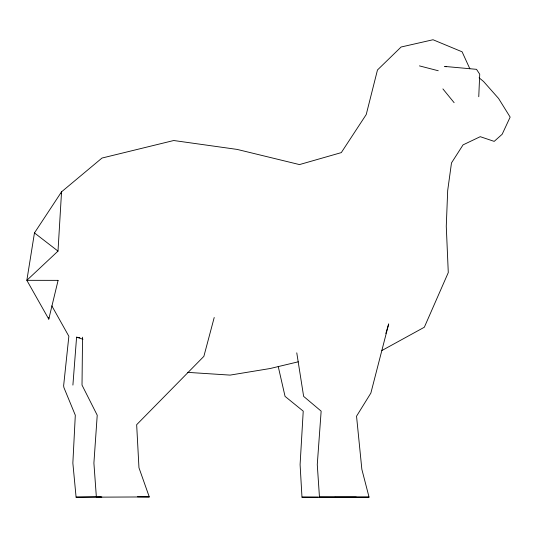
<?xml version="1.0" encoding="UTF-8"?>
<svg xmlns="http://www.w3.org/2000/svg" width="537" height="537" viewBox="0 0 537 537"><rect width="100%" height="100%" fill="white"/><g stroke="black" fill="none" stroke-linecap="round" stroke-linejoin="round"><path stroke-width="0.81" d="M82.55 337.182L82.013 385.083L97.224 415.222L93.901 463.075L96.378 497.161L149.279 496.926L138.962 467.761L136.66 424.7L203.872 356.36L214.216 317.501M478.756 96.727L479.729 74.22L476.52 69.333L444.623 66.42L446.26 66.783M58.097 280.361L48.773 319.132L26.85 280.327L58.003 251.108L61.547 191.83L101.99 158.053L173.726 140.519L237.166 149.42L299.485 164.584L341.297 152.609L366.227 114.542L377.471 69.978L401.092 47.014L433.03 39.745L462.095 51.807L469.848 68.77M72.904 385.083L76.583 337.182L79.879 337.773M61.158 193.454L61.547 191.83L34.462 232.924L26.85 280.327L58.003 280.361M385.834 333.497L388.701 323.905L370.866 393.071L356.541 416.202L361.857 469.338L369.047 497.121L301.975 497.155L300.096 464.592L303.23 411.141L285.053 396.373L278.24 366.549M381.894 350.527L424.331 327.234L448.281 272.581L446.274 226.225L447.69 190.514L451.489 162.926L463.048 144.883L480.239 136.68L494.188 141.379L502.162 134.27L510.15 117.1L498.571 98.459L483.528 81.456L479.091 77.791M298.283 361.804L270.124 368.523L230.084 375.108L187.42 372.349M51.847 305.868L68.857 336.263L63.621 385.834L63.943 387.633L75.308 415.222L72.857 463.075L76.086 497.161L101.05 496.993M96.378 497.161L101.862 497M76.086 497.161L96.069 496.913M137.465 496.765L149.279 496.926M335.034 497.121L356.279 497.121M369.047 497.121L319.468 497.155L317.273 464.592L321.146 411.141L303.633 396.373L296.773 352.843M319.468 497.155L335.068 497.215M301.975 497.155L318.213 497.255M419.437 65.883L438.252 70.75M76.583 337.182L82.96 339.243M34.462 232.924L58.003 251.108M442.904 88.907L454.127 102.681M48.76 317.481L48.773 319.132"/></g></svg>
